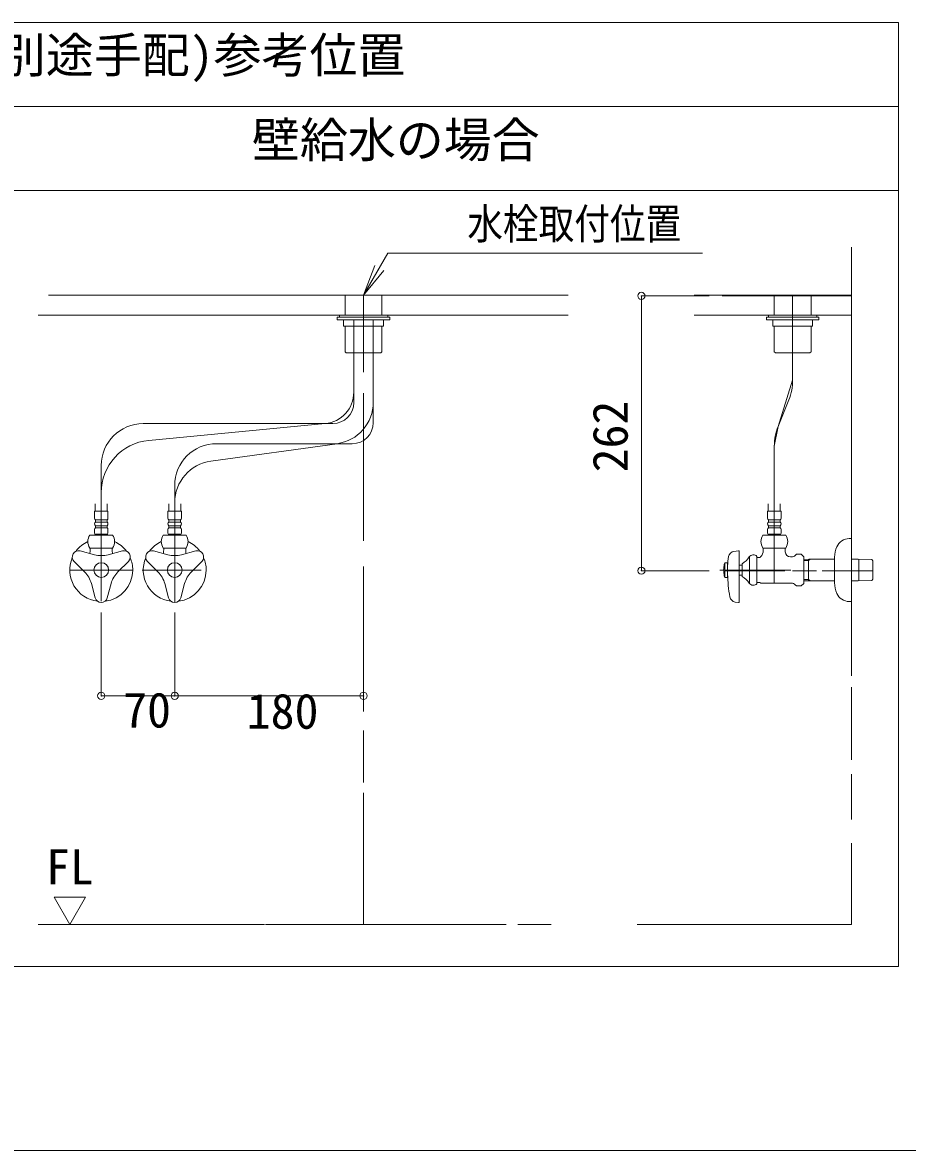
# Model space of a CAD drawing. Units: millimetres at full size, sheet at 1:5; details may follow other scales. Extents: x -1002 to 1013, y -687 to 676.
# Drawn here: x 355.7 to 724.7, y -687.1 to -216.6 of the extents above; entities that cross this region are included whole.
import ezdxf
from ezdxf.enums import TextEntityAlignment as Align

# ---------------------------------------------------------------- set-up
doc = ezdxf.new("R2010")
doc.units = ezdxf.units.MM
doc.header["$LTSCALE"] = 5
doc.header["$PDMODE"] = 32
doc.header["$PDSIZE"] = 3
doc.layers.add('F-0', color=7, linetype='Continuous', lineweight=15)
doc.styles.add('ＭＳ ゴシック', font='')
doc.styles.get('ＭＳ ゴシック').set_extended_font_data('MS Gothic')

msp = doc.modelspace()

# ---------------------------------------------------------------- linework, layer by layer
at = {"layer": 'F-0', "lineweight": 18}
for p, q in [((-22.775, -216.604), (720.975, -216.604)), ((-22.775, -251.604), (720.975, -251.604))]:
    msp.add_line(p, q, dxfattribs=at)
at = {"layer": 'F-0'}
for p, q in [((349.1, -286.604), (720.975, -286.604)), ((701.287, -310.229), (701.287, -330.629)), ((701.287, -310.229), (701.287, -374.447)), ((497.85, -330.354), (507.954, -312.854)), ((507.954, -312.854), (639.204, -312.854)), ((497.85, -330.354), (502.518, -317.893)), ((497.85, -330.354), (504.412, -318.987)), ((497.85, -330.354), (506.307, -320.081)), ((366.497, -330.354), (583.162, -330.354)), ((583.162, -330.354), (367.187, -330.354)), ((490.194, -330.354), (490.194, -338.666)), ((497.85, -330.378), (497.85, -362.391)), ((505.506, -338.666), (505.506, -330.354)), ((648.621, -330.629), (647.443, -330.629)), ((701.287, -330.629), (648.621, -330.629)), ((669.131, -338.666), (669.131, -330.354)), ((676.787, -365.78), (676.787, -330.354)), ((684.444, -330.354), (684.444, -338.666)), ((701.287, -330.629), (701.287, -355.472)), ((362.225, -338.666), (370.982, -338.666)), ((583.162, -338.666), (367.087, -338.666)), ((487.787, -338.666), (507.912, -338.666)), ((487.787, -339.541), (487.787, -338.666)), ((507.912, -338.666), (507.912, -339.541)), ((635.662, -338.666), (648.415, -338.666)), ((701.287, -338.666), (647.435, -338.666)), ((647.668, -338.666), (701.287, -338.666)), ((666.725, -338.666), (666.725, -339.541)), ((686.85, -338.666), (666.725, -338.666)), ((686.85, -339.541), (686.85, -338.666)), ((486.912, -339.541), (486.912, -340.635)), ((508.787, -339.541), (486.912, -339.541)), ((486.912, -340.635), (508.787, -340.635)), ((507.912, -339.541), (487.787, -339.541)), ((506.162, -340.635), (489.537, -340.635)), ((489.537, -340.635), (489.537, -343.26)), ((489.537, -343.26), (506.162, -343.26)), ((490.194, -343.26), (490.194, -353.935)), ((493.779, -370.822), (493.779, -340.521)), ((493.779, -370.822), (493.779, -343.26)), ((501.921, -374.934), (501.921, -340.675)), ((501.921, -374.934), (501.921, -343.26)), ((505.506, -353.935), (505.506, -343.26)), ((506.162, -343.26), (506.162, -340.635)), ((508.787, -340.635), (508.787, -339.541)), ((508.787, -340.197), (508.787, -340.635)), ((665.85, -340.635), (665.85, -339.541)), ((665.85, -339.541), (687.725, -339.541)), ((665.85, -340.197), (665.85, -340.635)), ((687.725, -340.635), (665.85, -340.635)), ((666.725, -339.541), (686.85, -339.541)), ((668.475, -340.635), (685.1, -340.635)), ((668.475, -343.26), (668.475, -340.635)), ((685.1, -343.26), (668.475, -343.26)), ((669.131, -353.935), (669.131, -343.26)), ((684.444, -343.26), (684.444, -353.935)), ((685.1, -340.635), (685.1, -343.26)), ((687.725, -339.541), (687.725, -340.635)), ((490.522, -354.263), (490.194, -353.935)), ((490.631, -354.372), (490.522, -354.263)), ((490.631, -354.372), (504.675, -354.372)), ((504.675, -354.372), (505.069, -354.372)), ((505.178, -354.263), (505.069, -354.372)), ((505.506, -353.935), (505.178, -354.263)), ((669.131, -353.935), (669.459, -354.263)), ((669.459, -354.263), (669.569, -354.372)), ((669.962, -354.372), (669.569, -354.372)), ((684.006, -354.372), (669.962, -354.372)), ((684.006, -354.372), (684.116, -354.263)), ((684.116, -354.263), (684.444, -353.935)), ((493.779, -375.137), (493.779, -370.822)), ((497.85, -371.244), (497.85, -432.723)), ((701.287, -369.566), (701.287, -386.544)), ((501.921, -383.52), (501.921, -374.934)), ((675.199, -373.965), (670.728, -385.045)), ((405.975, -383.887), (481.899, -383.887)), ((408.274, -390.907), (481.899, -383.887)), ((485.029, -383.887), (481.899, -383.887)), ((701.287, -382.275), (701.287, -398.878)), ((434.21, -399.522), (486.811, -392.27)), ((436.6, -392.27), (486.811, -392.27)), ((493.171, -392.27), (486.811, -392.27)), ((669.139, -393.23), (669.139, -450.447)), ((701.287, -391.999), (701.287, -484.122)), ((388.475, -401.387), (388.475, -412.683)), ((701.287, -408.128), (701.287, -489.078)), ((388.475, -412.683), (388.475, -458.007)), ((388.475, -412.683), (388.475, -458.007)), ((419.1, -409.77), (419.1, -416.858)), ((385.965, -417.324), (385.965, -420.347)), ((390.995, -420.347), (390.996, -417.324)), ((416.59, -417.324), (416.59, -420.347)), ((419.1, -416.858), (419.1, -458.541)), ((419.1, -416.858), (419.1, -458.541)), ((421.62, -420.347), (421.621, -417.324)), ((666.619, -420.347), (666.618, -417.324)), ((671.649, -417.324), (671.649, -420.347)), ((391.275, -420.347), (385.675, -420.347)), ((385.675, -420.347), (385.675, -423.3)), ((391.275, -423.3), (391.275, -420.347)), ((421.9, -420.347), (416.3, -420.347)), ((416.3, -420.347), (416.3, -423.3)), ((421.9, -423.3), (421.9, -420.347)), ((666.339, -420.347), (671.939, -420.347)), ((666.339, -423.3), (666.339, -420.347)), ((671.939, -420.347), (671.939, -423.3)), ((385.675, -428.113), (385.675, -429.535)), ((386.069, -424.066), (390.881, -424.066)), ((386.069, -424.941), (386.069, -424.066)), ((390.881, -424.941), (386.069, -424.941)), ((386.069, -426.472), (390.881, -426.472)), ((386.069, -427.347), (386.069, -426.472)), ((390.881, -427.347), (386.069, -427.347)), ((390.881, -424.066), (390.881, -424.941)), ((390.881, -426.472), (390.881, -427.347)), ((391.275, -429.535), (391.275, -428.113)), ((416.3, -428.113), (416.3, -429.535)), ((416.694, -424.066), (421.506, -424.066)), ((416.694, -424.941), (416.694, -424.066)), ((421.506, -424.941), (416.694, -424.941)), ((416.694, -426.472), (421.506, -426.472)), ((416.694, -427.347), (416.694, -426.472)), ((421.506, -427.347), (416.694, -427.347)), ((421.506, -424.066), (421.506, -424.941)), ((421.506, -426.472), (421.506, -427.347)), ((421.9, -429.535), (421.9, -428.113)), ((666.339, -429.535), (666.339, -428.113)), ((671.545, -424.066), (666.733, -424.066)), ((666.733, -424.066), (666.733, -424.941)), ((666.733, -424.941), (671.545, -424.941)), ((671.545, -426.472), (666.733, -426.472)), ((666.733, -426.472), (666.733, -427.347)), ((666.733, -427.347), (671.545, -427.347)), ((671.545, -424.941), (671.545, -424.066)), ((671.545, -427.347), (671.545, -426.472)), ((671.939, -428.113), (671.939, -429.535)), ((383.719, -430.41), (393.231, -430.41)), ((386.112, -429.972), (390.837, -429.972)), ((414.344, -430.41), (423.856, -430.41)), ((416.737, -429.972), (421.462, -429.972)), ((673.895, -430.41), (664.383, -430.41)), ((671.502, -429.972), (666.777, -429.972)), ((701.287, -431.854), (700.412, -431.854)), ((701.287, -431.854), (701.287, -457.972)), ((379.682, -436.974), (385.644, -438.572)), ((393.231, -435.791), (383.719, -435.791)), ((383.881, -435.791), (383.881, -436.672)), ((383.881, -435.791), (384.39, -435.791)), ((384.39, -435.791), (392.56, -435.791)), ((397.268, -436.974), (391.306, -438.572)), ((392.56, -435.791), (393.069, -435.791)), ((393.069, -435.791), (393.069, -436.672)), ((393.069, -436.672), (393.069, -437.322)), ((410.307, -436.974), (416.269, -438.572)), ((423.856, -435.791), (414.344, -435.791)), ((414.506, -435.791), (414.506, -436.672)), ((414.506, -435.791), (415.015, -435.791)), ((415.015, -435.791), (423.185, -435.791)), ((427.893, -436.974), (421.931, -438.572)), ((423.185, -435.791), (423.694, -435.791)), ((423.694, -435.791), (423.694, -436.672)), ((423.694, -436.672), (423.694, -437.322)), ((652.313, -437.19), (654.234, -436.92)), ((654.483, -437.136), (654.483, -458.289)), ((664.383, -435.791), (673.895, -435.791)), ((664.545, -435.791), (665.054, -435.791)), ((664.545, -435.791), (664.545, -436.672)), ((665.054, -435.791), (673.224, -435.791)), ((673.224, -435.791), (673.733, -435.791)), ((377.147, -441.366), (381.511, -445.73)), ((399.803, -441.366), (395.439, -445.73)), ((407.772, -441.366), (412.136, -445.73)), ((430.428, -441.366), (426.064, -445.73)), ((648.445, -441.916), (648.301, -442.463)), ((648.445, -441.916), (649.67, -441.916)), ((648.445, -441.916), (648.445, -448.041)), ((649.67, -448.041), (649.67, -441.916)), ((658.827, -441.183), (658.827, -439.253)), ((658.827, -441.183), (658.827, -448.774)), ((661.92, -450.697), (661.92, -439.26)), ((663.193, -439.729), (663.411, -439.51)), ((675.92, -439.51), (676.322, -439.51)), ((678.327, -438.411), (677.869, -438.869)), ((680.4, -438.411), (678.327, -438.411)), ((680.4, -438.411), (681.389, -439.4)), ((681.389, -450.557), (681.389, -439.4)), ((681.389, -440.543), (683.577, -440.496)), ((681.389, -441.058), (683.358, -441.01)), ((684.28, -440.472), (683.358, -441.005)), ((683.358, -440.496), (683.358, -449.461)), ((683.577, -440.496), (684.499, -440.472)), ((694.287, -439.639), (694.287, -450.318)), ((701.287, -440.472), (703.216, -440.472)), ((703.216, -440.472), (704.139, -440.496)), ((704.139, -440.496), (709.756, -440.617)), ((704.358, -441.005), (704.358, -440.496)), ((704.358, -449.461), (704.358, -441.005)), ((709.756, -440.617), (710.264, -441.153)), ((710.264, -441.153), (710.264, -441.153)), ((710.264, -441.369), (710.264, -441.153)), ((710.264, -448.588), (710.264, -441.369)), ((375.35, -444.979), (401.6, -444.979)), ((401.6, -444.979), (375.35, -444.979)), ((405.534, -444.979), (408.727, -444.979)), ((405.975, -444.979), (430.175, -444.979)), ((497.85, -443.544), (497.85, -504.04)), ((676.026, -444.979), (646.425, -444.979)), ((673.475, -445.23), (648.445, -445.23)), ((654.483, -442.9), (655.795, -442.9)), ((655.795, -442.354), (655.795, -447.604)), ((686.7, -445.23), (676.732, -445.23)), ((710.264, -445.23), (689.072, -445.23)), ((385.939, -456.595), (384.342, -450.633)), ((391.01, -456.595), (392.608, -450.633)), ((416.564, -456.595), (414.967, -450.633)), ((421.635, -456.595), (423.233, -450.633)), ((655.795, -447.057), (654.483, -447.057)), ((661.92, -450.229), (662.577, -450.229)), ((662.577, -450.229), (663.193, -450.229)), ((663.193, -450.229), (663.411, -450.447)), ((663.411, -450.447), (676.322, -450.447)), ((678.327, -451.546), (677.869, -451.088)), ((683.358, -448.947), (681.389, -448.899)), ((683.577, -449.461), (681.389, -449.414)), ((683.358, -448.952), (684.28, -449.485)), ((684.499, -449.485), (683.577, -449.461)), ((693.858, -449.485), (684.499, -449.485)), ((694.287, -449.485), (693.858, -449.485)), ((703.216, -449.485), (701.287, -449.485)), ((704.139, -449.461), (703.216, -449.485)), ((709.756, -449.34), (704.139, -449.461)), ((710.264, -448.804), (709.756, -449.34)), ((710.264, -448.804), (710.264, -448.588)), ((710.264, -448.804), (710.264, -448.804)), ((652.827, -458.308), (654.234, -458.506)), ((497.85, -474.038), (497.85, -501.581)), ((701.287, -493.844), (701.287, -524.157)), ((497.85, -511.909), (497.85, -533.575)), ((701.287, -530.066), (701.287, -549.016)), ((497.85, -537.844), (497.85, -592.854)), ((701.287, -558.852), (701.287, -592.854)), ((368.787, -581.487), (381.912, -581.487)), ((375.35, -592.854), (368.787, -581.487)), ((381.912, -581.487), (375.35, -592.854)), ((362.225, -592.854), (435.071, -592.854)), ((375.35, -592.854), (426.874, -592.854)), ((435.071, -592.854), (456.589, -592.854)), ((437.12, -592.854), (446.684, -592.854)), ((456.93, -592.854), (555.188, -592.854)), ((466.152, -592.854), (557.295, -592.854)), ((562.26, -592.854), (576.023, -592.854)), ((611.886, -592.854), (701.287, -592.854)), ((635.662, -592.854), (701.287, -592.854)), ((-1002.086, -687.064), (1002.034, -687.064))]:
    msp.add_line(p, q, dxfattribs=at)
at = {"layer": 'F-0', "color": 4, "lineweight": 9}
for p, q in [((613.701, -330.629), (613.701, -445.23)), ((613.701, -330.629), (642.031, -330.629)), ((613.701, -445.23), (642.031, -445.23)), ((388.475, -497.44), (388.475, -462.618)), ((419.1, -497.44), (419.1, -462.618)), ((497.85, -497.44), (497.85, -462.618)), ((388.475, -497.44), (419.1, -497.44)), ((419.1, -497.44), (497.85, -497.44))]:
    msp.add_line(p, q, dxfattribs=at)
at = {"layer": 'F-0', "lineweight": 18}
msp.add_lwpolyline([(720.975, -216.604), (720.975, -610.354), (349.1, -610.354)], dxfattribs=at)
at = {"layer": 'F-0'}
for points in [[(635.662, -330.354), (648.382, -330.354), (701.287, -330.354)], [(669.139, -450.447), (669.139, -393.23), (670.728, -385.045), (676.787, -365.78), (676.787, -330.354)], [(505.069, -354.372), (505.025, -354.372), (496.975, -354.372)], [(669.569, -354.372), (669.612, -354.372), (677.662, -354.372)], [(386.069, -429.972), (385.85, -430.191), (385.85, -430.41)], [(391.1, -430.41), (391.1, -430.191), (390.881, -429.972)], [(416.694, -429.972), (416.475, -430.191), (416.475, -430.41)], [(421.725, -430.41), (421.725, -430.191), (421.506, -429.972)], [(666.514, -430.41), (666.514, -430.191), (666.733, -429.972)], [(671.545, -429.972), (671.764, -430.191), (671.764, -430.41)], [(673.733, -435.791), (673.733, -436.672), (673.733, -437.322)], [(663.193, -439.729), (662.577, -439.729), (661.92, -439.729)], [(684.499, -440.472), (693.858, -440.472), (694.287, -440.472)], [(649.67, -448.041), (648.445, -448.041), (648.327, -447.604)], [(658.827, -448.774), (658.827, -450.447), (658.827, -450.593)], [(681.389, -450.557), (680.4, -451.546), (678.327, -451.546)], [(700.412, -458.104), (701.287, -458.104), (701.287, -457.972)]]:
    msp.add_lwpolyline(points, dxfattribs=at)
for centre in [(388.475, -444.979), (419.1, -444.979)]:
    msp.add_circle(centre, 3.062, dxfattribs=at)
for centre, radius, start, end in [((654.912, -365.78), 21.875, 338.02737, 0), ((480.654, -370.822), 13.125, 275.44583, 360), ((485.029, -375.137), 8.75, 270, 0), ((484.421, -374.934), 17.5, 277.84996, 0), ((405.975, -401.387), 17.5, 90, 180), ((493.171, -383.52), 8.75, 270, 0), ((691.014, -393.23), 21.875, 158.02737, 180), ((410.35, -412.683), 21.875, 95.44583, 180), ((436.6, -409.77), 17.5, 90, 180), ((436.6, -416.858), 17.5, 97.84996, 180), ((386.616, -423.3), 0.941, 180, 234.43222), ((390.334, -423.3), 0.941, 305.56778, 0), ((417.241, -423.3), 0.941, 180, 234.43222), ((420.959, -423.3), 0.941, 305.56778, 0), ((667.28, -423.3), 0.941, 180, 234.43222), ((670.998, -423.3), 0.941, 305.56778, 0), ((386.616, -425.707), 0.941, 125.56778, 234.43222), ((386.616, -428.113), 0.941, 125.56778, 180), ((390.334, -425.707), 0.941, 305.56778, 54.43222), ((390.334, -428.113), 0.941, 0, 54.43222), ((417.241, -425.707), 0.941, 125.56778, 234.43222), ((417.241, -428.113), 0.941, 125.56778, 180), ((420.959, -425.707), 0.941, 305.56778, 54.43222), ((420.959, -428.113), 0.941, 0, 54.43222), ((667.28, -425.707), 0.941, 125.56778, 234.43222), ((667.28, -428.113), 0.941, 125.56778, 180), ((670.998, -425.707), 0.941, 305.56778, 54.43222), ((670.998, -428.113), 0.941, 0, 54.43222), ((387.709, -433.1), 4.812, 146.00705, 213.99295), ((386.112, -429.535), 0.438, 180, 270), ((390.837, -429.535), 0.438, 270, 0), ((389.241, -433.1), 4.812, 326.00705, 33.99295), ((418.334, -433.1), 4.812, 146.00705, 213.99295), ((416.737, -429.535), 0.438, 180, 270), ((421.462, -429.535), 0.438, 270, 0), ((419.866, -433.1), 4.812, 326.00705, 33.99295), ((668.373, -433.1), 4.812, 146.00705, 213.99295), ((666.777, -429.535), 0.438, 180, 270), ((671.502, -429.535), 0.438, 270, 0), ((669.905, -433.1), 4.812, 326.00705, 33.99295), ((700.412, -437.541), 5.688, 90, 156.44354), ((379.003, -439.51), 2.625, 75, 225), ((388.475, -444.979), 13.125, 115.15066, 143.05689), ((379.762, -436.672), 4.119, 340.64106, 0), ((395.256, -437.322), 2.188, 180, 199.83613), ((388.475, -444.979), 13.125, 36.94311, 64.84934), ((397.947, -439.51), 2.625, 315, 105), ((409.628, -439.51), 2.625, 75, 225), ((419.1, -444.979), 13.125, 115.15066, 143.05689), ((410.387, -436.672), 4.119, 340.64106, 0), ((425.881, -437.322), 2.188, 180, 199.83613), ((419.1, -444.979), 13.125, 36.94311, 64.84934), ((428.572, -439.51), 2.625, 315, 105), ((652.679, -439.789), 2.625, 98.00409, 170.40851), ((654.264, -437.136), 0.219, 0, 98.00409), ((660.426, -436.672), 4.119, 316.4444, 0), ((675.92, -437.322), 2.188, 180, 270), ((705.225, -439.639), 10.938, 156.44354, 180), ((388.475, -444.979), 13.125, 156.94311, 263.05689), ((388.475, -428.007), 10.938, 255, 285), ((388.475, -444.979), 13.125, 0, 23.05689), ((419.1, -444.979), 13.125, 156.94311, 263.05689), ((419.1, -428.007), 10.938, 255, 285), ((419.1, -444.979), 13.125, 0, 23.05689), ((682.444, -444.819), 32.812, 170.40851, 177.22136), ((649.93, -433.644), 10.5, 303.95919, 326.04081), ((660.389, -440.822), 2.188, 45.573, 143.1301), ((676.322, -437.322), 2.188, 270, 315), ((373.777, -453.464), 10.938, 15, 45), ((388.475, -444.979), 13.125, 276.94311, 0), ((403.173, -453.464), 10.938, 135, 165), ((404.402, -453.464), 10.938, 15, 45), ((419.1, -444.979), 13.125, 276.94311, 0), ((433.798, -453.464), 10.938, 135, 165), ((658.945, -444.979), 10.938, 166.70293, 180), ((658.945, -444.979), 10.938, 180, 193.29707), ((715.295, -444.979), 65.648, 181.52753, 189.8029), ((658.945, -444.979), 10.938, 193.29707, 193.88654), ((649.93, -456.313), 10.5, 33.95919, 56.04081), ((660.389, -449.135), 2.188, 216.8699, 314.427), ((676.322, -452.635), 2.188, 45, 90), ((705.225, -450.318), 10.938, 180, 203.55646), ((653.192, -455.709), 2.625, 189.8029, 262), ((700.412, -452.416), 5.688, 203.55646, 270), ((388.475, -455.916), 2.625, 195, 345), ((419.1, -455.916), 2.625, 195, 345), ((654.264, -458.289), 0.219, 262, 0)]:
    msp.add_arc(centre, radius, start, end, dxfattribs=at)
at = {"layer": 'F-0', "color": 6}
for p in [(613.701, -330.629), (613.701, -445.23), (388.475, -497.44), (419.1, -497.44), (497.85, -497.44)]:
    msp.add_point(p, dxfattribs=at)

# ---------------------------------------------------------------- texts
at = {"layer": 'F-0', "style": 'ＭＳ ゴシック'}
for s, p in [('止水栓(別途手配)参考位置', (275.419, -241.92)), ('壁給水の場合', (451.304, -277.249)), ('70', (397.617, -515.07)), ('180', (449.137, -515.562)), ('FL', (365.419, -580.466))]:
    msp.add_text(s, height=14.66, dxfattribs=at).set_placement(p, align=Align.BOTTOM_LEFT)
at = {"layer": 'F-0', "style": 'ＭＳ ゴシック', "width": 0.85}
msp.add_text('水栓取付位置', height=12.83, dxfattribs=at).set_placement((541.104, -310.821), align=Align.BOTTOM_LEFT)
at = {"layer": 'F-0', "style": 'ＭＳ ゴシック'}
msp.add_text('262', height=14.66, rotation=90, dxfattribs=at).set_placement((612.407, -404.234), align=Align.BOTTOM_LEFT)

doc.saveas('drawing.dxf')
